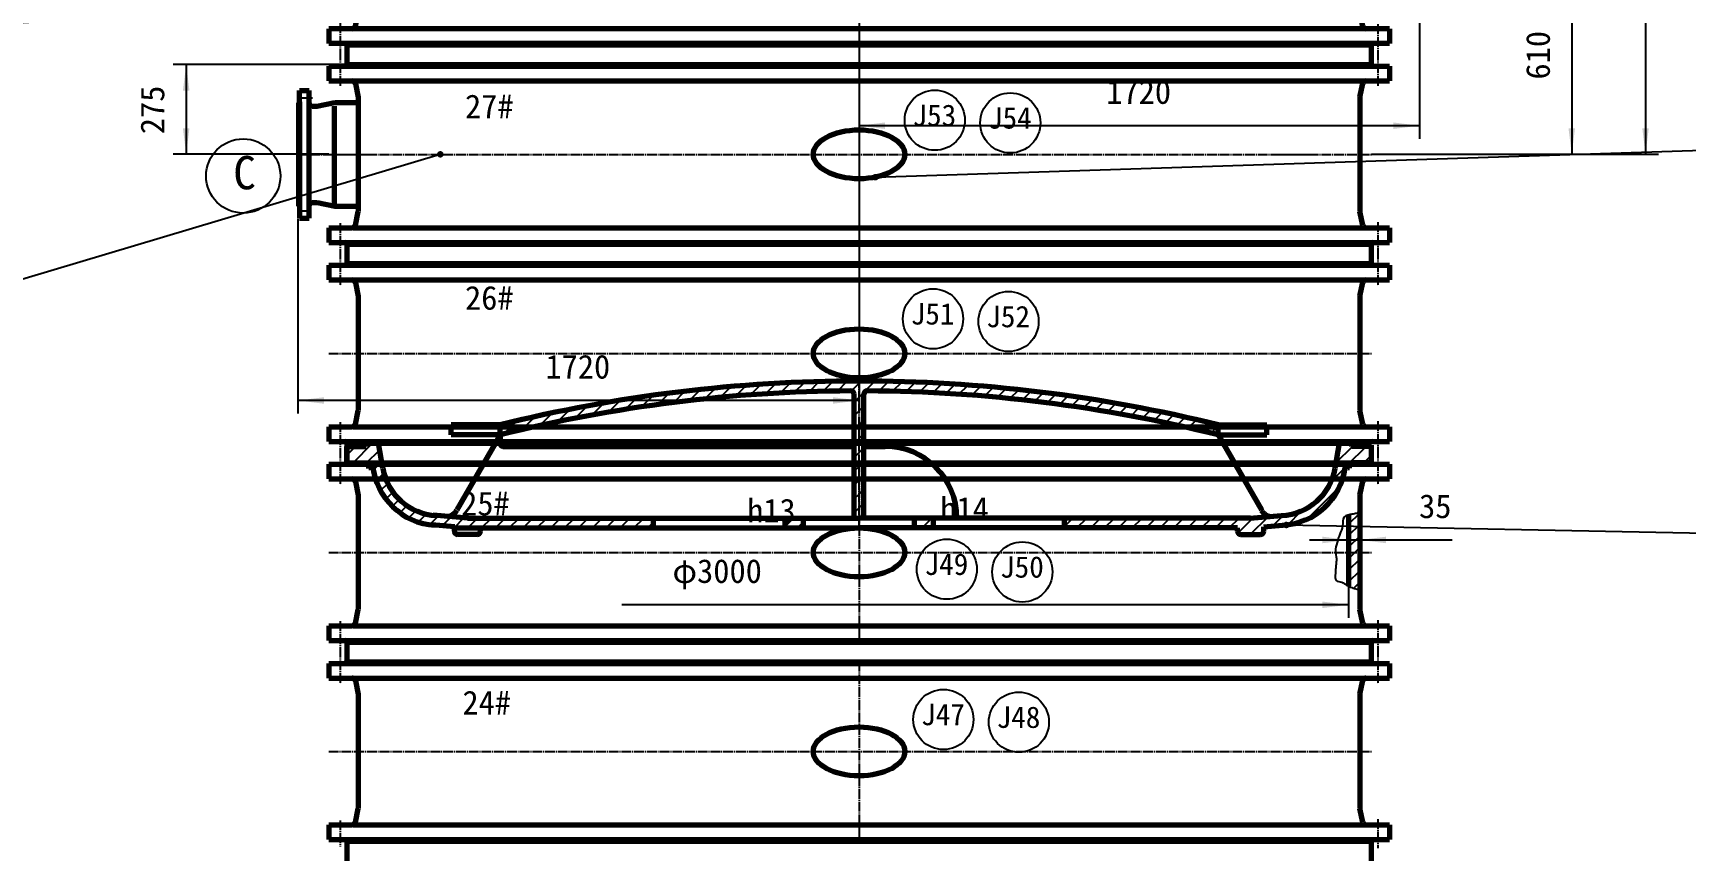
# Model space of a CAD drawing. Header units: millimetres. Extents: x -12040 to 11740, y -16820 to 16820.
# Drawn here: x -7686 to -2621, y 10192 to 12699 of the extents above; entities that cross this region are included whole.
import ezdxf

# ---------------------------------------------------------------- set-up
doc = ezdxf.new("R2010")
doc.units = ezdxf.units.MM
doc.linetypes.add('EB_DASH', pattern=[6, 3, -3])
doc.linetypes.add('EB_DASHDOT', pattern=[39, 30, -3, 3, -3])
for name, color, linetype, lineweight in [('CAXA0', 7, 'Continuous', 70), ('CAXA1', 1, 'EB_DASHDOT', 25), ('CAXA2', 6, 'EB_DASH', 25), ('CAXA3', 7, 'Continuous', 25), ('CAXA4', 3, 'Continuous', 25), ('CAXA5', 4, 'Continuous', 25)]:
    doc.layers.add(name, color=color, linetype=linetype, lineweight=lineweight)
doc.styles.add('TextStyle0', font='SIMFANG.TTF', dxfattribs={"width": 0.931973})
doc.styles.add('UserTxtStyle1', font='SIMFANG.TTF')
doc.styles.add('UserTxtStyle2', font='SIMFANG.TTF')
doc.styles.add('标准', font='SIMFANG.TTF')
doc.dimstyles.new('标准', dxfattribs={"dimscale": 20, "dimtxt": 3.5, "dimasz": 4, "dimexe": 2, "dimexo": 0, "dimtad": 1, "dimdsep": 46, "dimtxsty": '标准', "dimcen": 0, "dimdle": 6, "dimaunit": 1, "dimazin": 2, "dimtfac": 1, "dimtdec": 3, "dimtmove": 0, "dimatfit": 3, "dimfxl": 0, "dimtolj": 1, "dimtzin": 0, "dimarcsym": 0})

# ---------------------------------------------------------------- blocks, each defined once
blk = doc.blocks.new('CAXBLOCK65', base_point=(-5155.2, 12052.4))
at = {"layer": 'CAXA0'}
for p, q in [((-6780.2, 12597.4), (-6730.2, 12597.4)), ((-6780.2, 12597.4), (-6780.2, 12552.4)), ((-6730.2, 12597.4), (-3530.2, 12597.4)), ((-6725.2, 12602.4), (-3585.2, 12602.4)), ((-3530.2, 12597.4), (-3530.2, 12552.4)), ((-6780.2, 12552.4), (-6708.4, 12552.4)), ((-6708.4, 12552.4), (-3530.2, 12552.4)), ((-6698.6, 12544.3), (-6690.2, 12502.4)), ((-3620.2, 12502.4), (-3611.8, 12544.3)), ((-6690.2, 12502.4), (-6690.2, 12327.4)), ((-3620.2, 12502.4), (-3620.2, 12152.4)), ((-6690.2, 12327.4), (-6690.2, 12152.4)), ((-6698.6, 12110.4), (-6690.2, 12152.4)), ((-3611.8, 12110.4), (-3620.2, 12152.4)), ((-6780.2, 12102.4), (-6708.4, 12102.4)), ((-6780.2, 12102.4), (-6780.2, 12057.4)), ((-6780.2, 12057.4), (-6730.2, 12057.4)), ((-6730.2, 12057.4), (-3530.2, 12057.4)), ((-6706.7, 12102.4), (-3530.2, 12102.4)), ((-3530.2, 12102.4), (-3530.2, 12057.4)), ((-6725.2, 12052.4), (-3585.2, 12052.4))]:
    blk.add_line(p, q, dxfattribs=at)
for centre, radius, start, end in [((-6730.2, 12602.4), 5, 270, 360), ((-3580.2, 12602.4), 5, 180, 270), ((-6708.4, 12542.4), 10, 11.3099, 90), ((-3602, 12542.4), 10, 90, 168.6901), ((-6708.4, 12112.4), 10, 270, 348.6901), ((-3602, 12112.4), 10, 191.3099, 270), ((-6730.2, 12052.4), 5, 0, 90), ((-3580.2, 12052.4), 5, 90, 180)]:
    blk.add_arc(centre, radius, start, end, dxfattribs=at)
blk.add_ellipse((-5155.2, 12327.4), major_axis=(140, 0), ratio=0.535714, dxfattribs=at)
at = {"layer": 'CAXA1'}
for p, q in [((-6745.2, 12645.1), (-6745.2, 12534.1)), ((-3565.2, 12645.1), (-3565.2, 12534.1)), ((-5155.2, 12602.4), (-5155.2, 12052.4)), ((-6780.2, 12327.4), (-3585.2, 12327.4)), ((-6745.2, 12116.1), (-6745.2, 12035.5)), ((-3565.2, 12119.4), (-3565.2, 12030.5))]:
    blk.add_line(p, q, dxfattribs=at)
blk = doc.blocks.new('CAXBLOCK64', base_point=(-5182.7, 12327.4))
at = {"layer": 'CAXA0'}
for p, q in [((-6869.3, 12488.2), (-6869.3, 12522.9)), ((-6869.3, 12522.9), (-6840.6, 12522.9)), ((-6840.6, 12484.8), (-6840.6, 12522.9)), ((-6872.3, 12169.5), (-6872.3, 12485.3)), ((-6869.3, 12488.2), (-6869.3, 12131.8)), ((-6840.6, 12131.8), (-6840.6, 12484.8)), ((-6830.7, 12474.9), (-6815.8, 12474.9)), ((-6815.8, 12474.9), (-6761.4, 12485.8)), ((-6763.3, 12475.3), (-6763.3, 12176.5)), ((-6761.4, 12485.8), (-6690.2, 12485.8)), ((-6830.7, 12179.9), (-6815.8, 12179.9)), ((-6815.8, 12179.9), (-6761.4, 12169)), ((-6761.4, 12169), (-6690.2, 12169)), ((-6869.3, 12131.8), (-6840.6, 12131.8))]:
    blk.add_line(p, q, dxfattribs=at)
for centre, radius, start, end in [((-6872.3, 12488.2), 2.97, 270, 360), ((-6830.7, 12484.8), 9.9, 180, 270), ((-6872.3, 12166.5), 2.97, 0, 90), ((-6830.7, 12170), 9.9, 90, 180)]:
    blk.add_arc(centre, radius, start, end, dxfattribs=at)
at = {"layer": 'CAXA1'}
for p, q in [((-6875.2, 12500.6), (-6830.3, 12500.6)), ((-6875.2, 12154.1), (-6833.3, 12154.1))]:
    blk.add_line(p, q, dxfattribs=at)
at = {"layer": 'CAXA1', "linetype": 'EB_DASHDOT', "lineweight": 25}
blk.add_line((-6875.2, 12327.4), (-6649.4, 12327.4), dxfattribs=at)
at = {"layer": 'CAXA0'}
blk.add_blockref('CAXBLOCK65', (-5155.2, 12052.4), dxfattribs=at)
blk = doc.blocks.new('*CAXBLOCK9596')
at = {"layer": 'CAXA4', "linetype": 'Continuous', "lineweight": 25}
for points in [[(-7217, 12602.4), (-7227, 12522.4), (-7207, 12522.4)], [(-7217, 12327.4), (-7227, 12407.4), (-7207, 12407.4)]]:
    blk.add_hatch(color=0, dxfattribs=at).paths.add_polyline_path(points, flags=0)
at = {"layer": 'CAXA4', "color": 0, "linetype": 'Continuous', "lineweight": 25}
for p, q in [((-6725.2, 12602.4), (-7257, 12602.4)), ((-7217, 12602.4), (-7217, 12327.4)), ((-6780.2, 12327.4), (-7257, 12327.4))]:
    blk.add_line(p, q, dxfattribs=at)
at = {"layer": 'CAXA4', "color": 0, "linetype": 'Continuous', "lineweight": 25, "insert": (-7357, 12389.1), "char_height": 72.993, "attachment_point": 1, "rotation": 90, "style": 'UserTxtStyle2'}
blk.add_mtext('\\fFangSong_GB2312|b0|i0|p34;275', dxfattribs=at)
blk = doc.blocks.new('CAXBLOCK96', base_point=(-3641.2, 11080.3))
at = {"layer": 'CAXA5', "color": 0, "linetype": 'Continuous', "lineweight": 25}
for p, q in [((-3655.2, 11194), (-3620.2, 11229)), ((-3655.2, 11158.7), (-3620.2, 11193.7)), ((-3655.2, 11123.3), (-3620.2, 11158.3)), ((-3655.2, 11088), (-3635.8, 11107.4)), ((-3635.8, 11107.4), (-3620.2, 11123)), ((-3655.2, 11052.6), (-3620.2, 11087.6)), ((-3655.2, 11017.2), (-3620.2, 11052.2)), ((-3639.6, 10997.5), (-3620.2, 11016.9)), ((-3620.4, 10981.3), (-3620.2, 10981.5))]:
    blk.add_line(p, q, dxfattribs=at)
blk = doc.blocks.new('*CAXBLOCK9798')
at = {"layer": 'CAXA4', "linetype": 'Continuous', "lineweight": 25}
for points in [[(-3655.2, 11145.5), (-3735.2, 11135.5), (-3735.2, 11155.5)], [(-3620.2, 11145.5), (-3540.2, 11135.5), (-3540.2, 11155.5)]]:
    blk.add_hatch(color=0, dxfattribs=at).paths.add_polyline_path(points, flags=0)
at = {"layer": 'CAXA4', "color": 0, "linetype": 'Continuous', "lineweight": 25}
for p, q in [((-3775.2, 11145.5), (-3337.8, 11145.5)), ((-3655.2, 11004.1), (-3655.2, 11185.5)), ((-3620.2, 10932.4), (-3620.2, 11185.5))]:
    blk.add_line(p, q, dxfattribs=at)
at = {"layer": 'CAXA4', "color": 0, "linetype": 'Continuous', "lineweight": 25, "insert": (-3439.2, 11285.5), "char_height": 72.993, "attachment_point": 1, "style": 'UserTxtStyle2'}
blk.add_mtext('\\fFangSong_GB2312|b0|i0|p34;35', dxfattribs=at)
blk = doc.blocks.new('*CAXBLOCK9899')
at = {"layer": 'CAXA4', "linetype": 'Continuous', "lineweight": 25}
blk.add_hatch(color=0, dxfattribs=at).paths.add_polyline_path([(-3655.2, 10946.7), (-3735.2, 10956.7), (-3735.2, 10936.7)], flags=0)
at = {"layer": 'CAXA4', "color": 0, "linetype": 'Continuous', "lineweight": 25}
for p, q in [((-3655.2, 11004.1), (-3655.2, 10906.7)), ((-3655.2, 10946.7), (-5882.5, 10946.7))]:
    blk.add_line(p, q, dxfattribs=at)
at = {"layer": 'CAXA4', "color": 0, "linetype": 'Continuous', "lineweight": 25, "insert": (-5727, 11086.7), "char_height": 72.993, "attachment_point": 1, "style": 'UserTxtStyle2'}
blk.add_mtext('\\fFangSong_GB2312|b0|i0|p34;φ3000', dxfattribs=at)
blk = doc.blocks.new('*CAXBLOCK161162')
at = {"layer": 'CAXA4', "linetype": 'Continuous', "lineweight": 25}
for points in [[(-2745.3, 13772.4), (-2755.3, 13692.4), (-2735.3, 13692.4)], [(-2745.3, 12327.4), (-2755.3, 12407.4), (-2735.3, 12407.4)]]:
    blk.add_hatch(color=0, dxfattribs=at).paths.add_polyline_path(points, flags=0)
at = {"layer": 'CAXA4', "color": 0, "linetype": 'Continuous', "lineweight": 25}
for p, q in [((-3396.9, 13772.4), (-2705.3, 13772.4)), ((-2745.3, 13772.4), (-2745.3, 12327.4)), ((-3585.2, 12327.4), (-2705.3, 12327.4))]:
    blk.add_line(p, q, dxfattribs=at)
at = {"layer": 'CAXA4', "color": 0, "linetype": 'Continuous', "lineweight": 25, "insert": (-2885.3, 12948.8), "char_height": 72.993, "attachment_point": 1, "rotation": 90, "style": 'UserTxtStyle2'}
blk.add_mtext('\\fFangSong_GB2312|b0|i0|p34;1455', dxfattribs=at)
blk = doc.blocks.new('*CAXBLOCK164165')
at = {"layer": 'CAXA4', "linetype": 'Continuous', "lineweight": 25}
for points in [[(-1836.3, 13212.4), (-1826.3, 13132.4), (-1846.3, 13132.4)], [(-1836.3, 7782.4), (-1826.3, 7862.4), (-1846.3, 7862.4)]]:
    blk.add_hatch(color=0, dxfattribs=at).paths.add_polyline_path(points, flags=0)
at = {"layer": 'CAXA4', "color": 0, "linetype": 'Continuous', "lineweight": 25}
for p, q in [((-3585.2, 13212.4), (-1796.3, 13212.4)), ((-1836.3, 7782.4), (-1836.3, 13212.4)), ((-3585.2, 7782.4), (-1796.3, 7782.4))]:
    blk.add_line(p, q, dxfattribs=at)
at = {"layer": 'CAXA4', "color": 0, "linetype": 'Continuous', "lineweight": 25, "insert": (-1976.3, 10066.5), "char_height": 72.993, "attachment_point": 1, "rotation": 90, "style": 'UserTxtStyle2'}
blk.add_mtext('\\fFangSong_GB2312|b0|i0|p34;9X550+8X60=(5430)', dxfattribs=at)
blk = doc.blocks.new('CAXBLOCK172', base_point=(-5497, 11602.8))
at = {"layer": 'CAXA5', "color": 0, "linetype": 'Continuous', "lineweight": 25}
for p, q in [((-5723.2, 11566.8), (-5688.8, 11601.2)), ((-5675, 11572.6), (-5641.1, 11606.5)), ((-5627.4, 11577.8), (-5593.8, 11611.3)), ((-5580.3, 11582.5), (-5547.2, 11615.6)), ((-5533.7, 11586.6), (-5501, 11619.3)), ((-5487.7, 11590.2), (-5455.4, 11622.5)), ((-5442.1, 11593.3), (-5410.2, 11625.3)), ((-5397.1, 11595.9), (-5365.5, 11627.5)), ((-5352.5, 11598.1), (-5321.2, 11629.4)), ((-5308.4, 11599.8), (-5277.4, 11630.7)), ((-5264.7, 11601.1), (-5234.1, 11631.7)), ((-5221.4, 11601.9), (-5191.1, 11632.2)), ((-5178.7, 11602.2), (-5155.2, 11625.7)), ((-6026.4, 11518.2), (-5988.7, 11555.9)), ((-5974.1, 11528.1), (-5937, 11565.1)), ((-5922.5, 11537.2), (-5886, 11573.7)), ((-5871.7, 11545.6), (-5835.8, 11581.5)), ((-5821.6, 11553.3), (-5786.2, 11588.7)), ((-5772.1, 11560.3), (-5737.2, 11595.2)), ((-5170.2, 11568.2), (-5155.2, 11583.2)), ((-6244.2, 11470.1), (-6203.5, 11510.8)), ((-6188.3, 11483.5), (-6148.5, 11523.3)), ((-6133.5, 11495.9), (-6094.4, 11535)), ((-6079.5, 11507.5), (-6041.1, 11545.8)), ((-5170.2, 11525.8), (-5155.2, 11540.8)), ((-5170.2, 11483.4), (-5155.2, 11498.4)), ((-5168.8, 11442.4), (-5155.2, 11456))]:
    blk.add_line(p, q, dxfattribs=at)
blk = doc.blocks.new('CAXBLOCK173', base_point=(-5000.2, 11620))
at = {"layer": 'CAXA5', "color": 0, "linetype": 'Continuous', "lineweight": 25}
for p, q in [((-5155.2, 11625.7), (-5148.5, 11632.4)), ((-5155.2, 11583.2), (-5106.4, 11632.1)), ((-5094.1, 11602), (-5064.6, 11631.5)), ((-5052.4, 11601.2), (-5023.1, 11630.5)), ((-5011.1, 11600.1), (-4982.1, 11629.1)), ((-4970.2, 11598.6), (-4941.4, 11627.4)), ((-4929.6, 11596.8), (-4901, 11625.3)), ((-4889.3, 11594.6), (-4861, 11622.9)), ((-4849.4, 11592.1), (-4821.3, 11620.2)), ((-4809.8, 11589.2), (-4781.9, 11617.1)), ((-4770.5, 11586.1), (-4742.9, 11613.8)), ((-4731.6, 11582.6), (-4704.1, 11610.1)), ((-4693, 11578.8), (-4665.7, 11606.1)), ((-4654.6, 11574.7), (-4627.5, 11601.9)), ((-5155.2, 11540.8), (-5140.2, 11555.8)), ((-4616.6, 11570.4), (-4589.6, 11597.3)), ((-4578.8, 11565.7), (-4552, 11592.5)), ((-4541.3, 11560.8), (-4514.7, 11587.4)), ((-4504.1, 11555.5), (-4477.7, 11582)), ((-4467.2, 11550), (-4440.9, 11576.3)), ((-4430.5, 11544.3), (-4404.4, 11570.4)), ((-4394.1, 11538.2), (-4368.1, 11564.2)), ((-4358, 11532), (-4332.1, 11557.8)), ((-4322.1, 11525.4), (-4296.4, 11551.1)), ((-5155.2, 11498.4), (-5140.2, 11513.4)), ((-4286.4, 11518.6), (-4260.9, 11544.2)), ((-4251, 11511.6), (-4225.6, 11537)), ((-4215.9, 11504.3), (-4190.6, 11529.6)), ((-4181, 11496.8), (-4155.8, 11522)), ((-4146.3, 11489.1), (-4121.3, 11514.1)), ((-4111.9, 11481.1), (-4086.9, 11506)), ((-5155.2, 11456), (-5140.2, 11471)), ((-4077.6, 11472.9), (-4055.2, 11495.3))]:
    blk.add_line(p, q, dxfattribs=at)
blk = doc.blocks.new('CAXBLOCK174', base_point=(-5100.7, 11326.9))
at = {"layer": 'CAXA5', "color": 0, "linetype": 'Continuous', "lineweight": 25}
for p, q in [((-5170.2, 11441), (-5168.8, 11442.4)), ((-5170.2, 11398.5), (-5155.2, 11413.5)), ((-5170.2, 11356.1), (-5155.2, 11371.1)), ((-5170.2, 11313.7), (-5155.2, 11328.7)), ((-5170.2, 11271.3), (-5155.2, 11286.3)), ((-5170.2, 11228.8), (-5155.2, 11243.8))]:
    blk.add_line(p, q, dxfattribs=at)
blk = doc.blocks.new('CAXBLOCK175', base_point=(-5097.8, 11358.5))
at = {"layer": 'CAXA5', "color": 0, "linetype": 'Continuous', "lineweight": 25}
for p, q in [((-5155.2, 11413.5), (-5140.2, 11428.5)), ((-5155.2, 11371.1), (-5140.2, 11386.1)), ((-5155.2, 11328.7), (-5140.2, 11343.7)), ((-5155.2, 11286.3), (-5140.2, 11301.3)), ((-5155.2, 11243.8), (-5140.2, 11258.8)), ((-5144.3, 11212.4), (-5140.2, 11216.4))]:
    blk.add_line(p, q, dxfattribs=at)
blk = doc.blocks.new('CAXBLOCK176', base_point=(-4948.5, 11194.7))
at = {"layer": 'CAXA5', "color": 0, "linetype": 'Continuous', "lineweight": 25}
for p, q in [((-5382.7, 11186), (-5356.4, 11212.4)), ((-5344, 11182.4), (-5325.2, 11201.1)), ((-4985.2, 11201.7), (-4974.6, 11212.4)), ((-4962.1, 11182.4), (-4932.1, 11212.4))]:
    blk.add_line(p, q, dxfattribs=at)
blk = doc.blocks.new('CAXBLOCK177', base_point=(-6449.6, 11285.7))
at = {"layer": 'CAXA5', "color": 0, "linetype": 'Continuous', "lineweight": 25}
for p, q in [((-6725.2, 11405.4), (-6698.2, 11432.4)), ((-6705.8, 11382.4), (-6645.8, 11442.4)), ((-6665.2, 11380.5), (-6623.8, 11422)), ((-6643.7, 11359.6), (-6617.7, 11385.7)), ((-6634.9, 11326), (-6610.9, 11350)), ((-6621.8, 11296.7), (-6599.5, 11318.9)), ((-6605.1, 11270.9), (-6583.7, 11292.3)), ((-6585.3, 11248.4), (-6564, 11269.6)), ((-6562.2, 11229), (-6540.7, 11250.5)), ((-6535.9, 11212.8), (-6513.5, 11235.3)), ((-6506, 11200.3), (-6481.7, 11224.7)), ((-6471.6, 11192.3), (-6444.1, 11219.8)), ((-6432.7, 11188.8), (-6404.9, 11216.6)), ((-6395.2, 11183.8), (-6365.7, 11213.3))]:
    blk.add_line(p, q, dxfattribs=at)
blk = doc.blocks.new('CAXBLOCK178', base_point=(-6047, 11198.5))
at = {"layer": 'CAXA5', "color": 0, "linetype": 'Continuous', "lineweight": 25}
for p, q in [((-6354.3, 11182.4), (-6324.3, 11212.4)), ((-6311.8, 11182.4), (-6281.8, 11212.4)), ((-6269.4, 11182.4), (-6239.4, 11212.4)), ((-6227, 11182.4), (-6197, 11212.4)), ((-6184.6, 11182.4), (-6154.6, 11212.4)), ((-6142.1, 11182.4), (-6112.1, 11212.4)), ((-6099.7, 11182.4), (-6069.7, 11212.4)), ((-6057.3, 11182.4), (-6027.3, 11212.4)), ((-6014.9, 11182.4), (-5984.9, 11212.4)), ((-5972.4, 11182.4), (-5942.4, 11212.4)), ((-5930, 11182.4), (-5900, 11212.4)), ((-5887.6, 11182.4), (-5857.6, 11212.4)), ((-5845.1, 11182.4), (-5815.1, 11212.4)), ((-5802.7, 11182.4), (-5785.2, 11199.9))]:
    blk.add_line(p, q, dxfattribs=at)
blk = doc.blocks.new('CAXBLOCK179', base_point=(-4115.6, 11232))
at = {"layer": 'CAXA5', "color": 0, "linetype": 'Continuous', "lineweight": 25}
for p, q in [((-3693.3, 11382.6), (-3643.5, 11432.4)), ((-3684.7, 11433.6), (-3676, 11442.4)), ((-3657.2, 11376.3), (-3601.1, 11432.4)), ((-3608.7, 11382.4), (-3585.2, 11405.8)), ((-3707.9, 11325.6), (-3665.5, 11367.9)), ((-3781.8, 11209.3), (-3682.8, 11308.3)), ((-4525.2, 11187.1), (-4499.9, 11212.4)), ((-4487.5, 11182.4), (-4457.5, 11212.4)), ((-4445.1, 11182.4), (-4415.1, 11212.4)), ((-4402.6, 11182.4), (-4372.6, 11212.4)), ((-4360.2, 11182.4), (-4330.2, 11212.4)), ((-4317.8, 11182.4), (-4287.8, 11212.4)), ((-4275.4, 11182.4), (-4245.4, 11212.4)), ((-4232.9, 11182.4), (-4202.9, 11212.4)), ((-4190.5, 11182.4), (-4160.5, 11212.4)), ((-4148.1, 11182.4), (-4118.1, 11212.4)), ((-4105.7, 11182.4), (-4075.7, 11212.4)), ((-4063.2, 11182.4), (-4033.2, 11212.4)), ((-4020.8, 11182.4), (-3990.8, 11212.4)), ((-3993.7, 11167.1), (-3955.2, 11205.5)), ((-3955.2, 11163.1), (-3901.4, 11216.9)), ((-3955.2, 11205.5), (-3947.7, 11213.1)), ((-3888, 11187.9), (-3855.2, 11220.7)), ((-3841.5, 11192), (-3799.1, 11234.4)), ((-3956, 11162.4), (-3955.2, 11163.1))]:
    blk.add_line(p, q, dxfattribs=at)
blk = doc.blocks.new('CAXBLOCK171', base_point=(-5155.2, 11182.4))
at = {"layer": 'CAXA0'}
for p, q in [((-5170.2, 11632.3), (-5170.2, 11632.4)), ((-5140.2, 11632.3), (-5140.2, 11632.4)), ((-5170.2, 11212.4), (-5170.2, 11592.3)), ((-5140.2, 11212.4), (-5140.2, 11592.3)), ((-6255.2, 11498.3), (-6405.2, 11498.3)), ((-6405.2, 11467.4), (-6405.2, 11498.3)), ((-6255.2, 11467.4), (-6255.2, 11498.3)), ((-4055.2, 11498.3), (-3905.2, 11498.3)), ((-4055.2, 11467.4), (-4055.2, 11498.3)), ((-3905.2, 11467.4), (-3905.2, 11498.3)), ((-6255.2, 11467.4), (-6405.2, 11467.4)), ((-6255.2, 11467.4), (-6388, 11237.5)), ((-6255.2, 11467.4), (-6255.2, 11442.4)), ((-4055.2, 11467.4), (-3905.2, 11467.4)), ((-4055.2, 11467.4), (-3922.5, 11237.5)), ((-6725.2, 11382.4), (-6725.2, 11432.4)), ((-6725.2, 11432.4), (-6665.2, 11432.4)), ((-6665.2, 11432.4), (-6665.2, 11442.4)), ((-6665.2, 11442.4), (-6268.6, 11442.4)), ((-6614.3, 11365.4), (-6627.2, 11442.4)), ((-6245.2, 11432.4), (-5170.2, 11432.4)), ((-5140.2, 11432.4), (-5075.2, 11432.4)), ((-3645.2, 11442.4), (-4041.9, 11442.4)), ((-3696.2, 11365.4), (-3683.2, 11442.4)), ((-3645.2, 11432.4), (-3645.2, 11442.4)), ((-3585.2, 11432.4), (-3645.2, 11432.4)), ((-3585.2, 11382.4), (-3585.2, 11432.4)), ((-6725.2, 11382.4), (-6665.2, 11382.4)), ((-6665.2, 11372.4), (-6665.2, 11382.4)), ((-6665.2, 11372.4), (-6645.5, 11372.4)), ((-3665.2, 11372.4), (-3665.6, 11366.7)), ((-3645.2, 11372.4), (-3665.2, 11372.4)), ((-3645.2, 11372.4), (-3645.2, 11382.4)), ((-3585.2, 11382.4), (-3645.2, 11382.4)), ((-6352.7, 11212.3), (-6461.6, 11221.3)), ((-6355.2, 11212.4), (-5155.2, 11212.4)), ((-5785.2, 11182.4), (-5785.2, 11212.4)), ((-5382.7, 11212.4), (-5382.7, 11182.4)), ((-5325.2, 11182.4), (-5325.2, 11212.4)), ((-3955.2, 11212.4), (-5155.2, 11212.4)), ((-4985.2, 11182.4), (-4985.2, 11212.4)), ((-4927.7, 11212.4), (-4927.7, 11182.4)), ((-4525.2, 11182.4), (-4525.2, 11212.4)), ((-3957.7, 11212.3), (-3848.9, 11221.3)), ((-6395.2, 11185.7), (-6464.4, 11191.4)), ((-6395.2, 11172.4), (-6395.2, 11185.7)), ((-6395.2, 11182.4), (-5155.2, 11182.4)), ((-6325.2, 11162.4), (-6385.2, 11162.4)), ((-6315.2, 11172.4), (-6315.2, 11182.4)), ((-3995.2, 11182.4), (-5155.2, 11182.4)), ((-3995.2, 11172.4), (-3995.2, 11182.4)), ((-3985.2, 11162.4), (-3925.2, 11162.4)), ((-3915.2, 11185.7), (-3846, 11191.4)), ((-3915.2, 11172.4), (-3915.2, 11185.7))]:
    blk.add_line(p, q, dxfattribs=at)
for centre, radius, start, end in [((-5155.2, 7053.4), 4579, 90, 103.8999), ((-5155.2, 7053.4), 4549, 90.3156, 103.9935), ((-5180.2, 11592.3), 10, 0, 90.3156), ((-5155.2, 7053.4), 4579, 76.1001, 90), ((-5130.2, 11592.3), 10, 89.6844, 180), ((-5155.2, 7053.4), 4549, 76.0065, 89.6844), ((-6245.2, 11442.4), 10, 180, 270), ((-5075.2, 11212.4), 220, 0, 90), ((-6650.2, 11372.4), 5, 25.7149, 180), ((-6442.7, 11394.3), 204, 185.548, 266.6385), ((-6442.7, 11394.3), 174, 189.5574, 267.1316), ((-3867.8, 11394.3), 174, 272.8684, 350.4426), ((-3867.8, 11394.3), 204, 273.3615, 352.2449), ((-3660.2, 11372.4), 5, 0, 180), ((-6422.2, 11257.2), 40, 277.7378, 330), ((-3888.3, 11257.2), 40, 210, 262.2622), ((-6385.2, 11172.4), 10, 180, 270), ((-6325.2, 11172.4), 10, 270, 360), ((-3985.2, 11172.4), 10, 180, 270), ((-3925.2, 11172.4), 10, 270, 360)]:
    blk.add_arc(centre, radius, start, end, dxfattribs=at)
at = {"layer": 'CAXA1', "linetype": 'EB_DASHDOT', "lineweight": 25}
blk.add_line((-5155.2, 11182.4), (-5155.2, 11632.4), dxfattribs=at)
at = {"layer": 'CAXA2', "linetype": 'EB_DASH', "lineweight": 25}
for p in [(-6268.6, 11442.4), (-4041.9, 11442.4)]:
    blk.add_line(p, (-5155.2, 11442.4), dxfattribs=at)
at = {"layer": 'CAXA3', "linetype": 'Continuous', "lineweight": 25}
for p, q in [((-6655.2, 11372.4), (-6655.2, 11359.2)), ((-6650.2, 11363.3), (-6650.2, 11375.4)), ((-3660.2, 11363.3), (-3660.2, 11375.4)), ((-3655.2, 11372.4), (-3655.2, 11359.2))]:
    blk.add_line(p, q, dxfattribs=at)
at = {"layer": 'CAXA5'}
for name, p in [('CAXBLOCK172', (-5497, 11602.8)), ('CAXBLOCK173', (-5000.2, 11620)), ('CAXBLOCK177', (-6449.6, 11285.7)), ('CAXBLOCK174', (-5100.7, 11326.9)), ('CAXBLOCK175', (-5097.8, 11358.5)), ('CAXBLOCK179', (-4115.6, 11232)), ('CAXBLOCK178', (-6047, 11198.5)), ('CAXBLOCK176', (-4948.5, 11194.7))]:
    blk.add_blockref(name, p, dxfattribs=at)
blk = doc.blocks.new('*CAXBLOCK180181')
at = {"layer": 'CAXA4', "linetype": 'Continuous', "lineweight": 25}
for points in [[(-6875.2, 11573), (-6795.2, 11583), (-6795.2, 11563)], [(-5155.2, 11573), (-5235.2, 11583), (-5235.2, 11563)]]:
    blk.add_hatch(color=0, dxfattribs=at).paths.add_polyline_path(points, flags=0)
at = {"layer": 'CAXA4', "color": 0, "linetype": 'Continuous', "lineweight": 25}
for p, q in [((-5155.2, 12602.4), (-5155.2, 11533)), ((-6875.2, 12129.9), (-6875.2, 11533)), ((-5155.2, 11573), (-6875.2, 11573))]:
    blk.add_line(p, q, dxfattribs=at)
at = {"layer": 'CAXA4', "color": 0, "linetype": 'Continuous', "lineweight": 25, "insert": (-6116.3, 11713), "char_height": 72.993, "attachment_point": 1, "style": 'UserTxtStyle2'}
blk.add_mtext('\\fFangSong_GB2312|b0|i0|p34;1720', dxfattribs=at)
blk = doc.blocks.new('*CAXBLOCK265266')
at = {"layer": 'CAXA4', "linetype": 'Continuous', "lineweight": 25}
for points in [[(-693.2, 15782.4), (-703.2, 15702.4), (-683.2, 15702.4)], [(-693.2, -14137.6), (-703.2, -14057.6), (-683.2, -14057.6)]]:
    blk.add_hatch(color=0, dxfattribs=at).paths.add_polyline_path(points, flags=0)
at = {"layer": 'CAXA4', "color": 0, "linetype": 'Continuous', "lineweight": 25}
for p, q in [((-4539.2, 15782.4), (-653.2, 15782.4)), ((-693.2, 15782.4), (-693.2, -14137.6)), ((-3425.2, -14137.6), (-653.2, -14137.6))]:
    blk.add_line(p, q, dxfattribs=at)
at = {"layer": 'CAXA4', "color": 0, "linetype": 'Continuous', "lineweight": 25, "insert": (-833.2, 695.9), "char_height": 72.993, "attachment_point": 1, "rotation": 90, "style": 'UserTxtStyle2'}
blk.add_mtext('\\fFangSong_GB2312|b0|i0|p34;29920', dxfattribs=at)
blk = doc.blocks.new('*CAXBLOCK299300')
at = {"layer": 'CAXA4', "linetype": 'Continuous', "lineweight": 25}
for points in [[(-2971.4, 12937.4), (-2981.4, 12857.4), (-2961.4, 12857.4)], [(-2971.4, 12327.4), (-2981.4, 12407.4), (-2961.4, 12407.4)]]:
    blk.add_hatch(color=0, dxfattribs=at).paths.add_polyline_path(points, flags=0)
at = {"layer": 'CAXA4', "color": 0, "linetype": 'Continuous', "lineweight": 25}
for p, q in [((-3530.2, 12937.4), (-2931.4, 12937.4)), ((-2971.4, 12937.4), (-2971.4, 12327.4)), ((-3585.2, 12327.4), (-2931.4, 12327.4))]:
    blk.add_line(p, q, dxfattribs=at)
at = {"layer": 'CAXA4', "color": 0, "linetype": 'Continuous', "lineweight": 25, "insert": (-3111.4, 12556.6), "char_height": 72.993, "attachment_point": 1, "rotation": 90, "style": 'UserTxtStyle2'}
blk.add_mtext('\\fFangSong_GB2312|b0|i0|p34;610', dxfattribs=at)
blk = doc.blocks.new('*CAXBLOCK304305')
at = {"layer": 'CAXA4', "linetype": 'Continuous', "lineweight": 25}
for points in [[(-5155.2, 12415.1), (-5075.2, 12425.1), (-5075.2, 12405.1)], [(-3438.2, 12415.1), (-3518.2, 12425.1), (-3518.2, 12405.1)]]:
    blk.add_hatch(color=0, dxfattribs=at).paths.add_polyline_path(points, flags=0)
at = {"layer": 'CAXA4', "color": 0, "linetype": 'Continuous', "lineweight": 25}
for p, q in [((-3438.2, 12779.5), (-3438.2, 12375.1)), ((-5155.2, 12662.4), (-5155.2, 12375.1)), ((-3438.2, 12415.1), (-5155.2, 12415.1))]:
    blk.add_line(p, q, dxfattribs=at)
at = {"layer": 'CAXA4', "color": 0, "linetype": 'Continuous', "lineweight": 25, "insert": (-4397.8, 12555.1), "char_height": 72.993, "attachment_point": 1, "style": 'UserTxtStyle2'}
blk.add_mtext('\\fFangSong_GB2312|b0|i0|p34;1720', dxfattribs=at)
blk = doc.blocks.new('CAXBLOCK305', base_point=(-5155.2, 12662.4))
at = {"layer": 'CAXA0'}
for p, q in [((-6780.2, 13207.4), (-6780.2, 13162.4)), ((-3580.2, 13207.4), (-6780.2, 13207.4)), ((-3585.2, 13212.4), (-6725.2, 13212.4)), ((-3530.2, 13207.4), (-3580.2, 13207.4)), ((-3530.2, 13207.4), (-3530.2, 13162.4)), ((-3602, 13162.4), (-6780.2, 13162.4)), ((-6690.2, 13112.4), (-6698.6, 13154.3)), ((-3611.8, 13154.3), (-3620.2, 13112.4)), ((-3530.2, 13162.4), (-3602, 13162.4)), ((-6690.2, 13112.4), (-6690.2, 12762.4)), ((-3620.2, 13112.4), (-3620.2, 12937.4)), ((-3620.2, 12937.4), (-3620.2, 12762.4)), ((-6698.6, 12720.4), (-6690.2, 12762.4)), ((-3611.8, 12720.4), (-3620.2, 12762.4)), ((-6780.2, 12712.4), (-6780.2, 12667.4)), ((-3603.7, 12712.4), (-6780.2, 12712.4)), ((-3580.2, 12667.4), (-6780.2, 12667.4)), ((-3585.2, 12662.4), (-6725.2, 12662.4)), ((-3530.2, 12712.4), (-3602, 12712.4)), ((-3530.2, 12667.4), (-3580.2, 12667.4)), ((-3530.2, 12712.4), (-3530.2, 12667.4))]:
    blk.add_line(p, q, dxfattribs=at)
for centre, radius, start, end in [((-6730.2, 13212.4), 5, 270, 360), ((-3580.2, 13212.4), 5, 180, 270), ((-6708.4, 13152.4), 10, 11.3099, 90), ((-3602, 13152.4), 10, 90, 168.6901), ((-6708.4, 12722.4), 10, 270, 348.6901), ((-3602, 12722.4), 10, 191.3099, 270), ((-6730.2, 12662.4), 5, 0, 90), ((-3580.2, 12662.4), 5, 90, 180)]:
    blk.add_arc(centre, radius, start, end, dxfattribs=at)
blk.add_ellipse((-5155.2, 12937.4), major_axis=(140, 0), ratio=0.535714, dxfattribs=at)
at = {"layer": 'CAXA1'}
for p, q in [((-6745.2, 13255.1), (-6745.2, 13144.1)), ((-3565.2, 13255.1), (-3565.2, 13144.1)), ((-5155.2, 13212.4), (-5155.2, 12662.4)), ((-3530.2, 12937.4), (-6725.2, 12937.4)), ((-6745.2, 12729.4), (-6745.2, 12640.5)), ((-3565.2, 12726.1), (-3565.2, 12645.5))]:
    blk.add_line(p, q, dxfattribs=at)
blk = doc.blocks.new('CAXBLOCK424', base_point=(-10161.8, 11273.8))
at = {"layer": 'CAXA0', "linetype": 'Continuous', "lineweight": 25}
blk.add_hatch(color=0, dxfattribs=at).paths.add_polyline_path([(-6428.4, 12327.4), (-6428.5, 12328.9), (-6428.9, 12330.5), (-6429.5, 12331.9), (-6430.3, 12333.2), (-6431.3, 12334.4), (-6432.5, 12335.5), (-6433.8, 12336.3), (-6435.3, 12336.9), (-6436.8, 12337.2), (-6438.4, 12337.4), (-6439.9, 12337.2), (-6441.5, 12336.9), (-6442.9, 12336.3), (-6444.3, 12335.5), (-6445.5, 12334.4), (-6446.5, 12333.2), (-6447.3, 12331.9), (-6447.9, 12330.5), (-6448.3, 12328.9), (-6448.4, 12327.4), (-6448.3, 12325.8), (-6447.9, 12324.3), (-6447.3, 12322.8), (-6446.5, 12321.5), (-6445.5, 12320.3), (-6444.3, 12319.3), (-6442.9, 12318.5), (-6441.5, 12317.9), (-6439.9, 12317.5), (-6438.4, 12317.4), (-6436.8, 12317.5), (-6435.3, 12317.9), (-6433.8, 12318.5), (-6432.5, 12319.3), (-6431.3, 12320.3), (-6430.3, 12321.5), (-6429.5, 12322.8), (-6428.9, 12324.3), (-6428.5, 12325.8)], flags=0)
at = {"layer": 'CAXA0', "color": 0, "linetype": 'Continuous', "lineweight": 25}
for p, q in [((-6438.4, 12327.4), (-9961.8, 11273.8)), ((-9961.8, 11273.8), (-10161.8, 11273.8))]:
    blk.add_line(p, q, dxfattribs=at)
at = {"layer": 'CAXA0', "color": 0, "linetype": 'Continuous', "lineweight": 25, "insert": (-10130.3, 11421.6), "char_height": 100, "attachment_point": 1, "style": 'TextStyle0'}
blk.add_mtext('\\fFangSong_GB2312|b0|i0|p34;35', dxfattribs=at)
blk = doc.blocks.new('CAXBLOCK423', base_point=(-6438.4, 12327.4))
at = {"layer": 'CAXA0', "color": 0, "linetype": 'ByBlock', "lineweight": -2}
blk.add_blockref('CAXBLOCK424', (-10161.8, 11273.8), dxfattribs=at)
blk = doc.blocks.new('CAXBLOCK426', base_point=(-10161.8, 12591))
at = {"layer": 'CAXA0', "linetype": 'Continuous', "lineweight": 25}
blk.add_hatch(color=0, dxfattribs=at).paths.add_polyline_path([(-6017.9, 12835), (-6018, 12836.5), (-6018.4, 12838.1), (-6019, 12839.5), (-6019.8, 12840.9), (-6020.8, 12842), (-6022, 12843.1), (-6023.4, 12843.9), (-6024.8, 12844.5), (-6026.3, 12844.8), (-6027.9, 12845), (-6029.5, 12844.8), (-6031, 12844.5), (-6032.4, 12843.9), (-6033.8, 12843.1), (-6035, 12842), (-6036, 12840.9), (-6036.8, 12839.5), (-6037.4, 12838.1), (-6037.8, 12836.5), (-6037.9, 12835), (-6037.8, 12833.4), (-6037.4, 12831.9), (-6036.8, 12830.4), (-6036, 12829.1), (-6035, 12827.9), (-6033.8, 12826.9), (-6032.4, 12826.1), (-6031, 12825.5), (-6029.5, 12825.1), (-6027.9, 12825), (-6026.3, 12825.1), (-6024.8, 12825.5), (-6023.4, 12826.1), (-6022, 12826.9), (-6020.8, 12827.9), (-6019.8, 12829.1), (-6019, 12830.4), (-6018.4, 12831.9), (-6018, 12833.4)], flags=0)
at = {"layer": 'CAXA0', "color": 0, "linetype": 'Continuous', "lineweight": 25}
for p, q in [((-6027.9, 12835), (-9961.8, 12591)), ((-9961.8, 12591), (-10161.8, 12591))]:
    blk.add_line(p, q, dxfattribs=at)
at = {"layer": 'CAXA0', "color": 0, "linetype": 'Continuous', "lineweight": 25, "insert": (-10130.3, 12738.8), "char_height": 100, "attachment_point": 1, "style": 'TextStyle0'}
blk.add_mtext('\\fFangSong_GB2312|b0|i0|p34;36', dxfattribs=at)
blk = doc.blocks.new('CAXBLOCK425', base_point=(-6027.9, 12835))
at = {"layer": 'CAXA0', "color": 0, "linetype": 'ByBlock', "lineweight": -2}
blk.add_blockref('CAXBLOCK426', (-10161.8, 12591), dxfattribs=at)
blk = doc.blocks.new('CAXBLOCK448', base_point=(463.5, 12432.5))
at = {"layer": 'CAXA0', "linetype": 'Continuous', "lineweight": 25}
blk.add_hatch(color=0, dxfattribs=at).paths.add_polyline_path([(-5095.3, 12257.3), (-5095.4, 12258.9), (-5095.8, 12260.4), (-5096.4, 12261.8), (-5097.2, 12263.2), (-5098.2, 12264.4), (-5099.4, 12265.4), (-5100.7, 12266.2), (-5102.2, 12266.8), (-5103.7, 12267.2), (-5105.3, 12267.3), (-5106.8, 12267.2), (-5108.4, 12266.8), (-5109.8, 12266.2), (-5111.2, 12265.4), (-5112.3, 12264.4), (-5113.4, 12263.2), (-5114.2, 12261.8), (-5114.8, 12260.4), (-5115.2, 12258.9), (-5115.3, 12257.3), (-5115.2, 12255.7), (-5114.8, 12254.2), (-5114.2, 12252.8), (-5113.4, 12251.4), (-5112.3, 12250.2), (-5111.2, 12249.2), (-5109.8, 12248.4), (-5108.4, 12247.8), (-5106.8, 12247.4), (-5105.3, 12247.3), (-5103.7, 12247.4), (-5102.2, 12247.8), (-5100.7, 12248.4), (-5099.4, 12249.2), (-5098.2, 12250.2), (-5097.2, 12251.4), (-5096.4, 12252.8), (-5095.8, 12254.2), (-5095.4, 12255.7)], flags=0)
at = {"layer": 'CAXA0', "color": 0, "linetype": 'Continuous', "lineweight": 25}
blk.add_line((-5105.3, 12257.3), (263.5, 12432.5), dxfattribs=at)
blk = doc.blocks.new('CAXBLOCK447', base_point=(-5105.3, 12257.3))
at = {"layer": 'CAXA0', "color": 0, "linetype": 'ByBlock', "lineweight": -2}
blk.add_blockref('CAXBLOCK448', (463.5, 12432.5), dxfattribs=at)
blk = doc.blocks.new('CAXBLOCK452', base_point=(463.5, 11111.5))
at = {"layer": 'CAXA0', "linetype": 'Continuous', "lineweight": 25}
blk.add_hatch(color=0, dxfattribs=at).paths.add_polyline_path([(-3836, 11191.4), (-3836.1, 11193), (-3836.5, 11194.5), (-3837.1, 11196), (-3837.9, 11197.3), (-3839, 11198.5), (-3840.1, 11199.5), (-3841.5, 11200.3), (-3842.9, 11200.9), (-3844.5, 11201.3), (-3846, 11201.4), (-3847.6, 11201.3), (-3849.1, 11200.9), (-3850.6, 11200.3), (-3851.9, 11199.5), (-3853.1, 11198.5), (-3854.1, 11197.3), (-3854.9, 11196), (-3855.5, 11194.5), (-3855.9, 11193), (-3856, 11191.4), (-3855.9, 11189.9), (-3855.5, 11188.3), (-3854.9, 11186.9), (-3854.1, 11185.5), (-3853.1, 11184.4), (-3851.9, 11183.3), (-3850.6, 11182.5), (-3849.1, 11181.9), (-3847.6, 11181.5), (-3846, 11181.4), (-3844.5, 11181.5), (-3842.9, 11181.9), (-3841.5, 11182.5), (-3840.1, 11183.3), (-3839, 11184.4), (-3837.9, 11185.5), (-3837.1, 11186.9), (-3836.5, 11188.3), (-3836.1, 11189.9)], flags=0)
at = {"layer": 'CAXA0', "color": 0, "linetype": 'Continuous', "lineweight": 25}
for p, q in [((-3846, 11191.4), (263.5, 11111.5)), ((263.5, 11111.5), (463.5, 11111.5))]:
    blk.add_line(p, q, dxfattribs=at)
at = {"layer": 'CAXA0', "color": 0, "linetype": 'Continuous', "lineweight": 25, "insert": (295, 11259.2), "char_height": 100, "attachment_point": 1, "style": 'TextStyle0'}
blk.add_mtext('\\fFangSong_GB2312|b0|i0|p34;52', dxfattribs=at)
blk = doc.blocks.new('CAXBLOCK451', base_point=(-3846, 11191.4))
at = {"layer": 'CAXA0', "color": 0, "linetype": 'ByBlock', "lineweight": -2}
blk.add_blockref('CAXBLOCK452', (463.5, 11111.5), dxfattribs=at)

msp = doc.modelspace()

# ---------------------------------------------------------------- linework, layer by layer
at = {"layer": 'CAXA0'}
for p, q in [((-6725.221, 12662.368), (-6725.221, 12602.368)), ((-3585.221, 12602.368), (-3585.221, 12662.368)), ((-6725.221, 12052.368), (-6725.221, 11992.368)), ((-3585.221, 11992.368), (-3585.221, 12052.368)), ((-6780.221, 11987.368), (-6730.221, 11987.368)), ((-6780.221, 11987.368), (-6780.221, 11942.368)), ((-6730.221, 11987.368), (-3530.221, 11987.368)), ((-6725.221, 11992.368), (-3585.221, 11992.368)), ((-3530.221, 11987.368), (-3530.221, 11942.368)), ((-6780.221, 11942.368), (-6708.419, 11942.368)), ((-6708.419, 11942.368), (-3530.221, 11942.368)), ((-6698.613, 11934.329), (-6690.221, 11892.368)), ((-3620.221, 11892.368), (-3611.829, 11934.329)), ((-6690.221, 11892.368), (-6690.221, 11717.368)), ((-3620.221, 11892.368), (-3620.221, 11717.368)), ((-6690.221, 11717.368), (-6690.221, 11542.368)), ((-3620.221, 11717.368), (-3620.221, 11542.368)), ((-6698.613, 11500.407), (-6690.221, 11542.368)), ((-3611.829, 11500.407), (-3620.221, 11542.368)), ((-6780.221, 11492.368), (-6708.419, 11492.368)), ((-6780.221, 11492.368), (-6780.221, 11447.368)), ((-6780.221, 11447.368), (-6730.221, 11447.368)), ((-6730.221, 11447.368), (-3530.221, 11447.368)), ((-6706.721, 11492.368), (-3530.221, 11492.368)), ((-3530.221, 11492.368), (-3530.221, 11447.368)), ((-6725.221, 11442.368), (-6725.221, 11382.368)), ((-6725.221, 11442.368), (-3585.221, 11442.368)), ((-3585.221, 11375.812), (-3585.221, 11435.812)), ((-6780.221, 11377.368), (-6730.221, 11377.368)), ((-6780.221, 11377.368), (-6780.221, 11332.368)), ((-6730.221, 11377.368), (-3530.221, 11377.368)), ((-6725.221, 11382.368), (-3585.221, 11382.368)), ((-3530.221, 11377.368), (-3530.221, 11332.368)), ((-6780.221, 11332.368), (-6708.419, 11332.368)), ((-6708.419, 11332.368), (-3530.221, 11332.368)), ((-6698.613, 11324.329), (-6690.221, 11282.368)), ((-3620.221, 11282.368), (-3611.829, 11324.329)), ((-6690.221, 11282.368), (-6690.221, 11107.368)), ((-3620.221, 11282.368), (-3620.221, 10932.368)), ((-3655.221, 11222.364), (-3655.221, 11004.072)), ((-6690.221, 11107.368), (-6690.221, 10932.368)), ((-6698.613, 10890.407), (-6690.221, 10932.368)), ((-3611.829, 10890.407), (-3620.221, 10932.368)), ((-6780.221, 10882.368), (-6708.419, 10882.368)), ((-6780.221, 10882.368), (-6780.221, 10837.368)), ((-6706.721, 10882.368), (-3530.221, 10882.368)), ((-3530.221, 10882.368), (-3530.221, 10837.368)), ((-6780.221, 10837.368), (-6730.221, 10837.368)), ((-6730.221, 10837.368), (-3530.221, 10837.368)), ((-6725.221, 10832.368), (-6725.221, 10772.368)), ((-6725.221, 10832.368), (-3585.221, 10832.368)), ((-3585.221, 10772.368), (-3585.221, 10832.368)), ((-6780.221, 10767.368), (-6730.221, 10767.368)), ((-6780.221, 10767.368), (-6780.221, 10722.368)), ((-6730.221, 10767.368), (-3530.221, 10767.368)), ((-6725.221, 10772.368), (-3585.221, 10772.368)), ((-3530.221, 10767.368), (-3530.221, 10722.368)), ((-6780.221, 10722.368), (-6708.419, 10722.368)), ((-6708.419, 10722.368), (-3530.221, 10722.368)), ((-6698.613, 10714.329), (-6690.221, 10672.368)), ((-3620.221, 10672.368), (-3611.829, 10714.329)), ((-6690.221, 10672.368), (-6690.221, 10497.368)), ((-3620.221, 10672.368), (-3620.221, 10497.368)), ((-6690.221, 10497.368), (-6690.221, 10322.368)), ((-3620.221, 10497.368), (-3620.221, 10322.368)), ((-6698.613, 10280.407), (-6690.221, 10322.368)), ((-3611.829, 10280.407), (-3620.221, 10322.368)), ((-6780.221, 10272.368), (-6708.419, 10272.368)), ((-6780.221, 10272.368), (-6780.221, 10227.368)), ((-6706.721, 10272.368), (-3530.221, 10272.368)), ((-3530.221, 10272.368), (-3530.221, 10227.368)), ((-6780.221, 10227.368), (-6730.221, 10227.368)), ((-6730.221, 10227.368), (-3530.221, 10227.368)), ((-6725.221, 10222.368), (-6725.221, 10162.368)), ((-6725.221, 10222.368), (-3585.221, 10222.368)), ((-3585.221, 10162.368), (-3585.221, 10222.368))]:
    msp.add_line(p, q, dxfattribs=at)
at = {"layer": 'CAXA0', "linetype": 'Continuous', "lineweight": 25}
msp.add_circle((-7042.2, 12261.034), 113.705, dxfattribs=at)
at = {"layer": 'CAXA0'}
for centre, radius, start, end in [((-6730.221, 11992.368), 5, 270, 360), ((-3580.221, 11992.368), 5, 180, 270), ((-6708.419, 11932.368), 10, 11.309932, 90), ((-3602.023, 11932.368), 10, 90, 168.690068), ((-6708.419, 11502.368), 10, 270, 348.690068), ((-3602.023, 11502.368), 10, 191.309932, 270), ((-6730.221, 11442.368), 5, 0, 90), ((-3580.221, 11442.368), 5, 90, 180), ((-6730.221, 11382.368), 5, 270, 360), ((-3580.221, 11382.368), 5, 180, 270), ((-6708.419, 11322.368), 10, 11.309932, 90), ((-3602.023, 11322.368), 10, 90, 168.690068), ((-6708.419, 10892.368), 10, 270, 348.690068), ((-3602.023, 10892.368), 10, 191.309932, 270), ((-6730.221, 10832.368), 5, 0, 90), ((-3580.221, 10832.368), 5, 90, 180), ((-6730.221, 10772.368), 5, 270, 360), ((-3580.221, 10772.368), 5, 180, 270), ((-6708.419, 10712.368), 10, 11.309932, 90), ((-3602.023, 10712.368), 10, 90, 168.690068), ((-6708.419, 10282.368), 10, 270, 348.690068), ((-3602.023, 10282.368), 10, 191.309932, 270), ((-6730.221, 10222.368), 5, 0, 90), ((-3580.221, 10222.368), 5, 90, 180)]:
    msp.add_arc(centre, radius, start, end, dxfattribs=at)
for centre in [(-5155.221, 11717.368), (-5155.221, 11107.368), (-5155.221, 10497.368)]:
    msp.add_ellipse(centre, major_axis=(140, 0), ratio=0.53571429, dxfattribs=at)
at = {"layer": 'CAXA1', "linetype": 'EB_DASHDOT', "lineweight": 25}
msp.add_line((-3772.872, 12325.349), (-3878.872, 12325.349), dxfattribs=at)
at = {"layer": 'CAXA1'}
for p, q in [((-6745.221, 12035.141), (-6745.221, 11924.085)), ((-3565.221, 12035.141), (-3565.221, 11924.085)), ((-5155.221, 11992.368), (-5155.221, 11442.368)), ((-6780.221, 11717.368), (-3585.221, 11717.368)), ((-6745.221, 11506.13), (-6745.221, 11425.526)), ((-3565.221, 11509.449), (-3565.221, 11420.547)), ((-6745.221, 11425.141), (-6745.221, 11314.085)), ((-3565.221, 11425.141), (-3565.221, 11314.085)), ((-5155.221, 11382.368), (-5155.221, 10832.368)), ((-6780.221, 11107.368), (-3585.221, 11107.368)), ((-6745.221, 10896.13), (-6745.221, 10815.526)), ((-3565.221, 10899.449), (-3565.221, 10810.547)), ((-6745.221, 10815.141), (-6745.221, 10704.085)), ((-3565.221, 10815.141), (-3565.221, 10704.085)), ((-5155.221, 10772.368), (-5155.221, 10222.368)), ((-6780.221, 10497.368), (-3585.221, 10497.368)), ((-6745.221, 10286.13), (-6745.221, 10205.526)), ((-3565.221, 10289.449), (-3565.221, 10200.547))]:
    msp.add_line(p, q, dxfattribs=at)
at = {"layer": 'CAXA3', "linetype": 'Continuous', "lineweight": 25}
for centre in [(-4923.183, 12431.913), (-4691.81, 12423.642), (-4928.471, 11823.218), (-4697.098, 11814.948), (-4886.163, 11055.734), (-4654.79, 11047.463), (-4896.74, 10595.243), (-4665.367, 10586.972)]:
    msp.add_circle(centre, 92.17, dxfattribs=at)
msp.add_open_spline([(-3618.898, 11233.488), (-3622.506, 11230.815), (-3630.48, 11226.232), (-3644.066, 11224.514), (-3657.012, 11222.461), (-3675.526, 11214.633), (-3670.572, 11187.368), (-3682.767, 11163.59), (-3690.669, 11137.824), (-3697.235, 11112.483), (-3690.996, 11088.688), (-3694.648, 11065.528), (-3694.896, 11044.841), (-3698.906, 11017.338), (-3674.917, 11017.947), (-3661.326, 11007.567), (-3645.782, 10998.287), (-3633.89, 10996.242), (-3624.391, 10993.369), (-3624.984, 10988.612), (-3625.217, 10982.634), (-3619.563, 10980.656), (-3616.574, 10980.482)], degree=3, knots=[0, 0, 0, 0, 13.56552879, 27.13105758, 40.69658637, 54.26211516, 81.4178614, 108.57360765, 135.72935389, 162.88510014, 185.71656952, 208.5480389, 231.37950828, 254.21097766, 271.76597623, 289.3209748, 306.87597338, 324.43097195, 328.59344854, 332.75592514, 336.91840173, 345.96594609, 345.96594609, 345.96594609, 345.96594609], dxfattribs=at)

# ---------------------------------------------------------------- block references
at = {"layer": 'CAXA0'}
for name, p in [('CAXBLOCK305', (-5155.221, 12662.368)), ('CAXBLOCK64', (-5182.721, 12327.368)), ('CAXBLOCK171', (-5155.221, 11182.368))]:
    msp.add_blockref(name, p, dxfattribs=at)
at = {"layer": 'CAXA0', "linetype": 'Continuous', "lineweight": 25}
for name, p in [('CAXBLOCK447', (-5105.274, 12257.303)), ('CAXBLOCK425', (-6027.899, 12834.973)), ('CAXBLOCK423', (-6438.385, 12327.368)), ('CAXBLOCK451', (-3846.027, 11191.422))]:
    msp.add_blockref(name, p, dxfattribs=at)
at = {"layer": 'CAXA4'}
msp.add_blockref('*CAXBLOCK9899', (0, 0), dxfattribs=at)
at = {"layer": 'CAXA5'}
msp.add_blockref('CAXBLOCK96', (-3641.168, 11080.285), dxfattribs=at)

# ---------------------------------------------------------------- texts
at = {"layer": 'CAXA4', "linetype": 'Continuous', "lineweight": 25, "attachment_point": 1, "style": 'UserTxtStyle1'}
for s, insert, char_height in [('\\fFangSong_GB2312|b0|i0|p34;27#', (-6362.573, 12510.741), 72.9927), ('\\fFangSong_GB2312|b0|i0|p34;J53', (-4991.541, 12480.091), 65.69343), ('\\fFangSong_GB2312|b0|i0|p34;J54', (-4760.168, 12471.821), 65.69343), ('\\fFangSong_GB2312|b0|i0|p34;C', (-7072.901, 12322.375), 102.18978), ('\\fFangSong_GB2312|b0|i0|p34;26#', (-6362.573, 11924.12), 72.9927), ('\\fFangSong_GB2312|b0|i0|p34;J51', (-4996.83, 11871.396), 65.69343), ('\\fFangSong_GB2312|b0|i0|p34;J52', (-4765.457, 11863.126), 65.69343), ('\\fFangSong_GB2312|b0|i0|p34;25#', (-6374.454, 11293.899), 72.9927), ('\\fFangSong_GB2312|b0|i0|p34;h13', (-5498.325, 11272.085), 72.9927), ('\\fFangSong_GB2312|b0|i0|p34;h14', (-4906.31, 11277.228), 72.9927), ('\\fFangSong_GB2312|b0|i0|p34;J49', (-4954.522, 11103.912), 65.69343), ('\\fFangSong_GB2312|b0|i0|p34;J50', (-4723.149, 11095.641), 65.69343), ('\\fFangSong_GB2312|b0|i0|p34;24#', (-6370.493, 10683.496), 72.9927), ('\\fFangSong_GB2312|b0|i0|p34;J47', (-4965.099, 10643.421), 65.69343), ('\\fFangSong_GB2312|b0|i0|p34;J48', (-4733.726, 10635.151), 65.69343)]:
    msp.add_mtext(s, dxfattribs=dict(at, insert=insert, char_height=char_height))

# ---------------------------------------------------------------- dimensions: what is measured, and where the dimension line sits
at = {"layer": 'CAXA4', "linetype": 'Continuous', "lineweight": 25}
dim = msp.add_linear_dim(base=(-693.151, 883.856), p1=(-4539.221, 15782.368), p2=(-3425.221, -14137.632), angle=270, text='\\fFangSong_GB2312;29920', dimstyle='标准', dxfattribs=at)
dim.commit()
dim.dimension.update_dxf_attribs({"geometry": '*CAXBLOCK265266', "text_midpoint": (-783.151, 822.368)})
at = {"layer": 'CAXA4', "linetype": 'Continuous', "lineweight": 70}
dim = msp.add_linear_dim(base=(-2745.317, 13277.724), p1=(-3396.882, 13772.368), p2=(-3585.221, 12327.368), angle=90, text='\\fFangSong_GB2312;1455', dimstyle='标准', dxfattribs=at)
dim.commit()
dim.dimension.update_dxf_attribs({"geometry": '*CAXBLOCK161162', "text_midpoint": (-2835.317, 13049.868)})
at = {"layer": 'CAXA4'}
for base, p1, p2, angle, text, picture, middle in [((-1836.294, 10946.741), (-3585.221, 7782.368), (-3585.221, 13212.368), 90, '\\fFangSong_GB2312;9X550+8X60=(5430)', '*CAXBLOCK164165', (-1926.294, 10497.368)), ((-2971.424, 12642.02), (-3530.221, 12937.368), (-3585.221, 12327.368), 270, '\\fFangSong_GB2312;610', '*CAXBLOCK299300', (-3061.424, 12632.368)), ((-4175, 12415.148), (-3438.191, 12779.463), (-5155.221, 12662.368), 180, '\\fFangSong_GB2312;1720', '*CAXBLOCK304305', (-4296.706, 12505.148)), ((-7216.994, 12415.148), (-6725.221, 12602.368), (-6780.221, 12327.368), 90, '\\fFangSong_GB2312;275', '*CAXBLOCK9596', (-7306.994, 12464.868))]:
    dim = msp.add_linear_dim(base=base, p1=p1, p2=p2, angle=angle, text=text, dimstyle='标准', dxfattribs=at)
    dim.commit()
    dim.dimension.update_dxf_attribs({"geometry": picture, "text_midpoint": middle})
for base, p1, p2, text, picture, middle in [((-5946.676, 11573.016), (-5155.221, 12602.368), (-6875.221, 12129.868), '\\fFangSong_GB2312;1720', '*CAXBLOCK180181', (-6015.221, 11663.016)), ((-3388.828, 11145.538), (-3655.221, 11004.072), (-3620.221, 10932.368), '\\fFangSong_GB2312;35', '*CAXBLOCK9798', (-3388.828, 11235.538))]:
    dim = msp.add_linear_dim(base=base, p1=p1, p2=p2, text=text, dimstyle='标准', dxfattribs=at)
    dim.commit()
    dim.dimension.update_dxf_attribs({"geometry": picture, "text_midpoint": middle})

doc.saveas('drawing.dxf')
